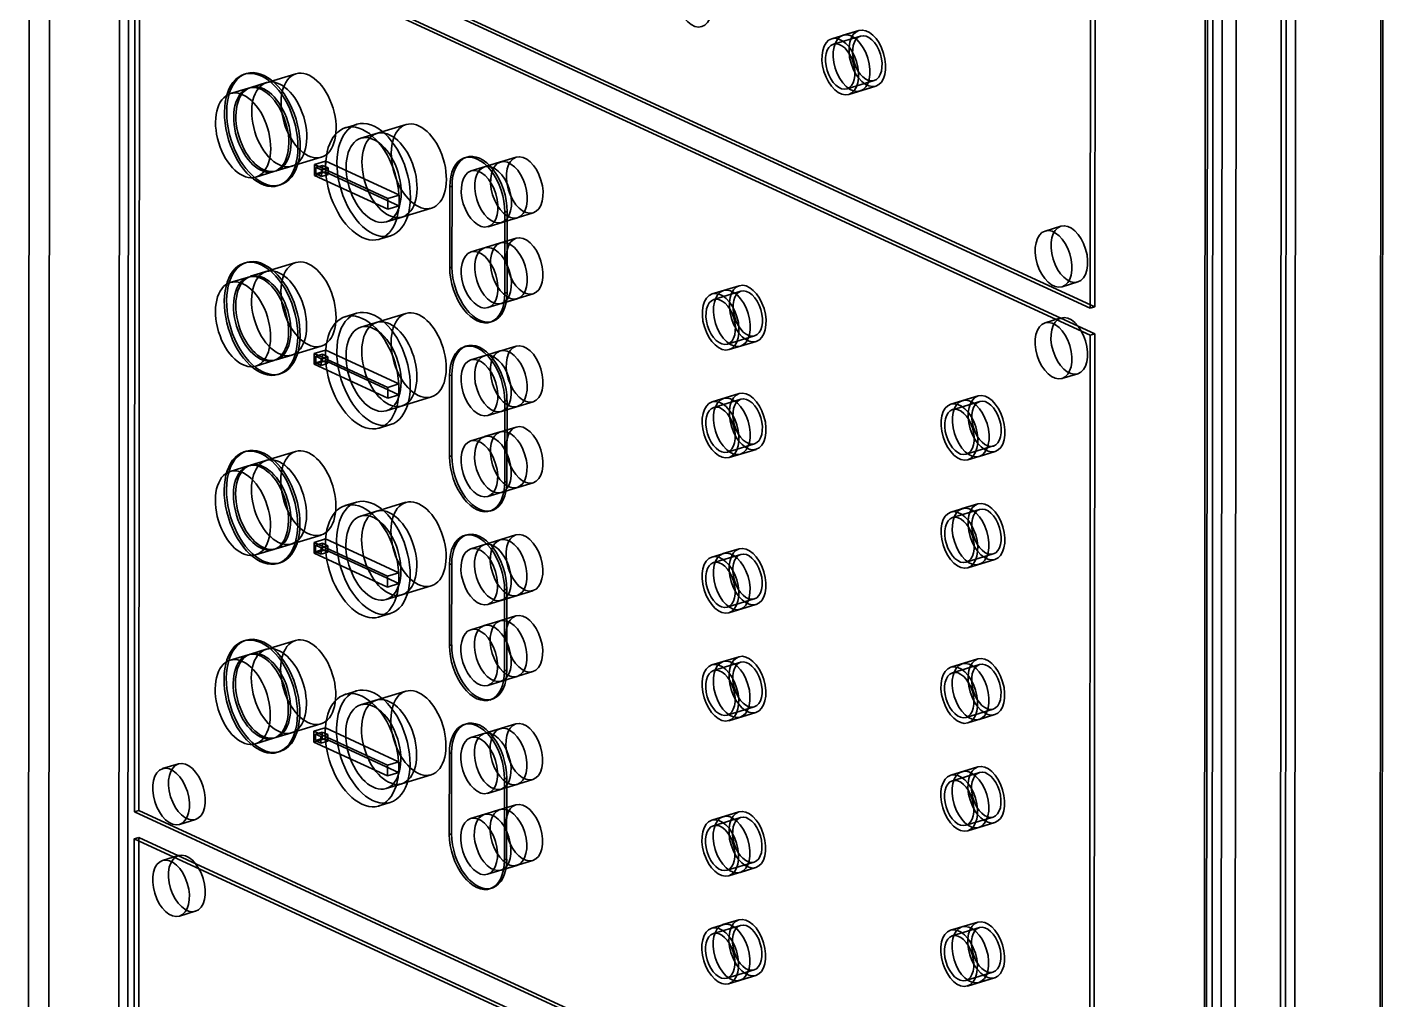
# Model space of a CAD drawing. Header units: millimetres. Extents: x 13 to 1054, y -1204 to 736.
# Drawn here: x 12.9 to 246.2, y -557.2 to -390.1 of the extents above; entities that cross this region are included whole.
import ezdxf

# ---------------------------------------------------------------- set-up
doc = ezdxf.new("R2010")
doc.units = ezdxf.units.MM
doc.layers.add('1', color=7, linetype='Continuous', true_color=0xffffff)

msp = doc.modelspace()

# ---------------------------------------------------------------- linework, layer by layer
at = {"layer": '1', "color": 5, "linetype": 'Continuous', "lineweight": 35}
for p, q in [((229.18, 727.63), (228.06, -806.64)), ((221.42, 725.27), (220.31, -809.01)), ((246.19, 50.78), (245.58, -783.57)), ((245.83, 47.14), (245.22, -782.57)), ((28.42, -858.86), (29.04, -5.97)), ((28.42, -859.1), (29.04, -5.97)), ((30, -857.27), (30.62, -9.01)), ((12.91, -863.58), (13.53, -10.69)), ((16.43, -861.4), (17.05, -13.15)), ((30.01, -848.12), (30.61, -18.4)), ((217.81, -946.45), (218.43, -93.32)), ((231.05, -99.14), (230.43, -952.03)), ((229.47, -100.73), (228.85, -948.99)), ((215.54, -103.87), (214.92, -956.76)), ((215.9, -104.87), (215.28, -953.12)), ((216.24, -934.01), (216.84, -104.3)), ((195.58, -438.38), (195.69, -280.78)), ((196.35, -438.14), (196.47, -280.54)), ((31.44, -362.67), (195.58, -438.38)), ((32.22, -362.44), (196.35, -438.14)), ((31.44, -367.31), (31.33, -524.91)), ((195.57, -443.01), (31.44, -367.31)), ((32.22, -367.07), (32.1, -524.67)), ((196.35, -442.78), (32.22, -367.07)), ((155.82, -390.67), (153.1, -391.49)), ((54.04, -399.63), (51.33, -400.45)), ((156.02, -401.06), (158.73, -400.23)), ((72.98, -408.36), (70.27, -409.19)), ((55.7, -414.8), (58.41, -413.98)), ((94.23, -413.26), (91.52, -414.09)), ((74.64, -423.54), (77.35, -422.71)), ((94.43, -423.66), (97.14, -422.83)), ((190.53, -424.29), (187.81, -425.12)), ((94.22, -427.17), (91.51, -428)), ((54.02, -432.07), (51.3, -432.9)), ((190.72, -434.69), (193.44, -433.86)), ((135.26, -434.51), (132.55, -435.34)), ((94.42, -437.56), (97.13, -436.74)), ((195.58, -438.38), (196.35, -438.14)), ((72.96, -440.81), (70.24, -441.64)), ((190.51, -440.05), (187.8, -440.88)), ((195.46, -600.61), (195.57, -443.01)), ((195.57, -443.01), (196.35, -442.78)), ((196.23, -600.38), (196.35, -442.78)), ((135.46, -444.9), (138.18, -444.07)), ((55.67, -447.25), (58.39, -446.42)), ((94.21, -445.71), (91.49, -446.54)), ((190.71, -450.45), (193.43, -449.62)), ((135.25, -453.05), (132.53, -453.88)), ((176.3, -453.43), (173.58, -454.26)), ((74.61, -455.99), (77.33, -455.16)), ((94.41, -456.1), (97.12, -455.28)), ((94.2, -459.62), (91.48, -460.44)), ((135.45, -463.44), (138.16, -462.62)), ((176.49, -463.83), (179.21, -463)), ((54, -464.52), (51.28, -465.35)), ((94.4, -470.01), (97.11, -469.18)), ((72.93, -473.26), (70.22, -474.08)), ((176.28, -471.98), (173.57, -472.8)), ((94.18, -478.16), (91.47, -478.99)), ((55.65, -479.7), (58.37, -478.87)), ((135.23, -479.7), (132.52, -480.53)), ((176.48, -482.37), (179.2, -481.54)), ((74.59, -488.43), (77.3, -487.61)), ((94.38, -488.55), (97.1, -487.72)), ((135.43, -490.1), (138.14, -489.27)), ((94.17, -492.06), (91.46, -492.89)), ((53.97, -496.97), (51.26, -497.8)), ((135.22, -498.24), (132.5, -499.07)), ((176.26, -498.63), (173.55, -499.46)), ((94.37, -502.46), (97.09, -501.63)), ((72.91, -505.7), (70.2, -506.53)), ((135.42, -508.64), (138.13, -507.81)), ((176.46, -509.02), (179.18, -508.19)), ((94.16, -510.61), (91.45, -511.43)), ((55.63, -512.14), (58.34, -511.32)), ((38.9, -516.65), (36.19, -517.47)), ((176.25, -517.17), (173.54, -518)), ((74.57, -520.88), (77.28, -520.05)), ((94.36, -521), (97.07, -520.17)), ((31.33, -524.91), (32.1, -524.67)), ((32.1, -524.67), (196.23, -600.38)), ((94.15, -524.51), (91.44, -525.34)), ((31.33, -524.91), (195.46, -600.61)), ((39.1, -527.04), (41.81, -526.21)), ((135.2, -524.9), (132.48, -525.72)), ((176.45, -527.56), (179.16, -526.74)), ((31.32, -529.54), (31.21, -687.14)), ((31.32, -529.54), (32.1, -529.31)), ((112.76, -567.1), (31.32, -529.54)), ((32.1, -529.31), (31.98, -686.91)), ((113.53, -566.87), (32.1, -529.31)), ((38.89, -532.41), (36.17, -533.23)), ((94.35, -534.9), (97.06, -534.08)), ((135.4, -535.29), (138.11, -534.46)), ((39.09, -542.8), (41.8, -541.97)), ((135.18, -543.44), (132.47, -544.26)), ((176.23, -543.82), (173.52, -544.65)), ((135.38, -553.83), (138.1, -553)), ((176.43, -554.22), (179.14, -553.39))]:
    msp.add_line(p, q, dxfattribs=at)
at = {"layer": '1', "color": 1, "linetype": 'Continuous', "lineweight": 35}
for p, q in [((155.82, -390.67), (151.16, -392.08)), ((156.11, -391.62), (151.46, -393.04)), ((153.79, -400.69), (158.44, -399.28)), ((154.08, -401.65), (158.73, -400.23)), ((135.25, -453.05), (130.6, -454.47)), ((135.54, -454.01), (130.89, -455.42)), ((133.22, -463.08), (137.87, -461.66)), ((133.51, -464.03), (138.16, -462.62)), ((176.28, -471.98), (171.63, -473.39)), ((176.57, -472.93), (171.92, -474.35)), ((174.25, -482), (178.9, -480.59)), ((174.54, -482.96), (179.2, -481.54)), ((135.22, -498.24), (130.56, -499.66)), ((135.51, -499.2), (130.85, -500.62)), ((133.19, -508.27), (137.84, -506.85)), ((133.48, -509.23), (138.13, -507.81)), ((176.25, -517.17), (171.6, -518.59)), ((176.54, -518.13), (171.89, -519.54)), ((174.22, -527.2), (178.87, -525.78)), ((174.51, -528.15), (179.16, -526.74)), ((135.18, -543.44), (130.53, -544.85)), ((135.47, -544.39), (130.82, -545.81)), ((133.15, -553.46), (137.81, -552.05)), ((133.44, -554.42), (138.1, -553))]:
    msp.add_line(p, q, dxfattribs=at)
at = {"layer": '1', "color": 51, "linetype": 'Continuous', "lineweight": 35}
for p, q in [((50.6, -398.06), (50.21, -398.18)), ((59.08, -398.09), (51.33, -400.45)), ((50.94, -400.57), (47.84, -401.52)), ((55.7, -414.8), (63.45, -412.44)), ((52.21, -415.87), (55.31, -414.92)), ((56.04, -417.31), (56.43, -417.2)), ((50.58, -430.51), (50.19, -430.63)), ((59.06, -430.54), (51.3, -432.9)), ((50.92, -433.02), (47.81, -433.96)), ((55.67, -447.25), (63.43, -444.89)), ((52.18, -448.31), (55.29, -447.37)), ((56.02, -449.76), (56.4, -449.64)), ((50.55, -462.96), (50.16, -463.07)), ((59.04, -462.99), (51.28, -465.35)), ((50.89, -465.47), (47.79, -466.41)), ((55.65, -479.7), (63.41, -477.34)), ((52.16, -480.76), (55.26, -479.82)), ((55.99, -482.21), (56.38, -482.09)), ((50.53, -495.4), (50.14, -495.52)), ((59.01, -495.43), (51.26, -497.8)), ((50.87, -497.91), (47.77, -498.86)), ((55.63, -512.14), (63.38, -509.78)), ((52.14, -513.21), (55.24, -512.26)), ((55.97, -514.65), (56.36, -514.54))]:
    msp.add_line(p, q, dxfattribs=at)
at = {"layer": '1', "color": 19, "linetype": 'Continuous', "lineweight": 35}
for p, q in [((69.54, -406.8), (67.6, -407.39)), ((78.02, -406.83), (70.27, -409.19)), ((62.26, -413.71), (64.2, -413.12)), ((74.89, -419.53), (62.26, -413.71)), ((62.26, -413.71), (62.26, -415.56)), ((62.26, -415.56), (64.2, -414.97)), ((62.51, -414.19), (63.68, -413.84)), ((63.46, -414.63), (62.51, -414.19)), ((62.51, -414.19), (62.51, -415.31)), ((62.51, -415.31), (63.68, -414.95)), ((63.46, -414.63), (64.62, -414.28)), ((63.46, -415.74), (63.46, -414.63)), ((63.68, -414.95), (63.68, -413.84)), ((63.68, -413.84), (64.62, -414.28)), ((64.62, -415.39), (63.68, -414.95)), ((64.23, -413.13), (64.2, -413.12)), ((64.2, -413.12), (64.2, -414.04)), ((64.2, -414.04), (64.2, -414.97)), ((64.2, -414.97), (64.23, -414.98)), ((76.79, -418.92), (64.23, -413.13)), ((64.23, -414.98), (76.79, -420.78)), ((64.62, -414.28), (64.62, -415.39)), ((62.26, -415.56), (74.89, -421.38)), ((62.51, -415.31), (63.46, -415.74)), ((63.46, -415.74), (64.62, -415.39)), ((74.89, -419.53), (76.83, -418.94)), ((74.89, -421.38), (74.89, -419.53)), ((76.83, -418.94), (76.79, -418.92)), ((76.82, -420.79), (76.83, -419.87)), ((76.83, -419.87), (76.83, -418.94)), ((74.64, -423.54), (82.39, -421.18)), ((74.89, -421.38), (76.82, -420.79)), ((76.79, -420.78), (76.82, -420.79)), ((73.43, -426.52), (75.37, -425.93)), ((135.26, -434.51), (130.61, -435.93)), ((135.55, -435.46), (130.9, -436.88)), ((69.51, -439.24), (67.58, -439.84)), ((78, -439.27), (70.24, -441.64)), ((133.23, -444.54), (137.88, -443.12)), ((62.24, -446.15), (64.18, -445.56)), ((64.21, -445.58), (64.18, -445.56)), ((64.18, -445.56), (64.18, -446.49)), ((133.52, -445.49), (138.18, -444.07)), ((74.86, -451.98), (62.24, -446.15)), ((62.24, -446.15), (62.24, -448.01)), ((62.24, -448.01), (64.18, -447.42)), ((62.49, -446.64), (63.65, -446.29)), ((63.44, -447.08), (62.49, -446.64)), ((62.49, -446.64), (62.49, -447.75)), ((62.49, -447.75), (63.65, -447.4)), ((62.49, -447.75), (63.44, -448.19)), ((63.44, -447.08), (64.6, -446.72)), ((63.44, -448.19), (63.44, -447.08)), ((63.44, -448.19), (64.6, -447.84)), ((63.65, -447.4), (63.65, -446.29)), ((63.65, -446.29), (64.6, -446.72)), ((64.6, -447.84), (63.65, -447.4)), ((64.18, -446.49), (64.18, -447.42)), ((64.18, -447.42), (64.21, -447.43)), ((76.77, -451.37), (64.21, -445.58)), ((64.21, -447.43), (76.77, -453.23)), ((64.6, -446.72), (64.6, -447.84)), ((62.24, -448.01), (74.86, -453.83)), ((74.86, -451.98), (76.8, -451.39)), ((74.86, -453.83), (74.86, -451.98)), ((76.8, -451.39), (76.77, -451.37)), ((76.8, -452.31), (76.8, -451.39)), ((76.8, -453.24), (76.8, -452.31)), ((74.61, -455.99), (82.37, -453.62)), ((74.86, -453.83), (76.8, -453.24)), ((76.77, -453.23), (76.8, -453.24)), ((176.3, -453.43), (171.64, -454.85)), ((176.59, -454.39), (171.93, -455.81)), ((73.4, -458.97), (75.34, -458.38)), ((174.26, -463.46), (178.92, -462.04)), ((174.56, -464.42), (179.21, -463)), ((69.49, -471.69), (67.55, -472.28)), ((77.97, -471.72), (70.22, -474.08)), ((62.21, -478.6), (64.15, -478.01)), ((64.19, -478.02), (64.15, -478.01)), ((64.15, -478.01), (64.15, -478.94)), ((76.75, -483.82), (64.19, -478.02)), ((74.84, -484.42), (62.21, -478.6)), ((62.21, -478.6), (62.21, -480.45)), ((62.21, -480.45), (64.15, -479.86)), ((62.21, -480.45), (74.84, -486.28)), ((62.47, -479.09), (63.63, -478.73)), ((63.41, -479.52), (62.47, -479.09)), ((62.47, -479.09), (62.47, -480.2)), ((62.47, -480.2), (63.63, -479.85)), ((62.47, -480.2), (63.41, -480.64)), ((63.41, -479.52), (64.58, -479.17)), ((63.41, -480.64), (63.41, -479.52)), ((63.41, -480.64), (64.58, -480.28)), ((63.63, -479.85), (63.63, -478.73)), ((63.63, -478.73), (64.58, -479.17)), ((64.58, -480.28), (63.63, -479.85)), ((64.15, -478.94), (64.15, -479.86)), ((64.15, -479.86), (64.18, -479.88)), ((64.18, -479.88), (76.75, -485.67)), ((64.58, -479.17), (64.58, -480.28)), ((135.23, -479.7), (130.58, -481.12)), ((135.52, -480.66), (130.87, -482.08)), ((74.84, -484.42), (76.78, -483.83)), ((74.84, -486.28), (74.84, -484.42)), ((76.78, -483.83), (76.75, -483.82)), ((76.78, -484.76), (76.78, -483.83)), ((76.78, -485.69), (76.78, -484.76)), ((74.59, -488.43), (82.35, -486.07)), ((74.84, -486.28), (76.78, -485.69)), ((76.75, -485.67), (76.78, -485.69)), ((133.2, -489.73), (137.85, -488.31)), ((133.49, -490.69), (138.14, -489.27)), ((73.38, -491.41), (75.32, -490.82)), ((176.26, -498.63), (171.61, -500.05)), ((176.55, -499.58), (171.9, -501)), ((69.47, -504.14), (67.53, -504.73)), ((77.95, -504.17), (70.2, -506.53)), ((174.23, -508.66), (178.89, -507.24)), ((174.52, -509.61), (179.18, -508.19)), ((62.19, -511.05), (64.13, -510.46)), ((64.16, -510.47), (64.13, -510.46)), ((64.13, -510.46), (64.13, -511.38)), ((76.72, -516.27), (64.16, -510.47)), ((74.82, -516.87), (62.19, -511.05)), ((62.19, -511.05), (62.19, -512.9)), ((62.19, -512.9), (64.13, -512.31)), ((62.19, -512.9), (74.82, -518.72)), ((62.44, -511.53), (63.61, -511.18)), ((63.39, -511.97), (62.44, -511.53)), ((62.44, -511.53), (62.44, -512.65)), ((62.44, -512.65), (63.61, -512.29)), ((62.44, -512.65), (63.39, -513.08)), ((63.39, -511.97), (64.55, -511.62)), ((63.39, -513.08), (63.39, -511.97)), ((63.39, -513.08), (64.55, -512.73)), ((63.61, -512.29), (63.61, -511.18)), ((63.61, -511.18), (64.55, -511.62)), ((64.55, -512.73), (63.61, -512.29)), ((64.13, -511.38), (64.13, -512.31)), ((64.13, -512.31), (64.16, -512.33)), ((64.16, -512.33), (76.72, -518.12)), ((64.55, -511.62), (64.55, -512.73)), ((74.82, -516.87), (76.76, -516.28)), ((74.82, -518.72), (74.82, -516.87)), ((76.76, -516.28), (76.72, -516.27)), ((76.75, -517.21), (76.76, -516.28)), ((76.75, -518.13), (76.75, -517.21)), ((74.57, -520.88), (82.32, -518.52)), ((74.82, -518.72), (76.75, -518.13)), ((76.72, -518.12), (76.75, -518.13)), ((73.36, -523.86), (75.29, -523.27)), ((135.2, -524.9), (130.54, -526.31)), ((135.49, -525.85), (130.83, -527.27)), ((133.17, -534.92), (137.82, -533.51)), ((133.46, -535.88), (138.11, -534.46)), ((176.23, -543.82), (171.58, -545.24)), ((176.52, -544.78), (171.87, -546.2)), ((174.2, -553.85), (178.85, -552.43)), ((174.49, -554.81), (179.14, -553.39))]:
    msp.add_line(p, q, dxfattribs=at)
at = {"layer": '1', "color": 7, "linetype": 'Continuous', "lineweight": 35}
for p, q in [((88.46, -412.41), (88.07, -412.53)), ((96.95, -412.44), (89.19, -414.8)), ((85.52, -417.52), (85.51, -431.42)), ((85.52, -417.52), (85.91, -417.4)), ((85.91, -417.4), (85.9, -431.31)), ((92.1, -424.37), (99.86, -422)), ((94.98, -435.79), (94.99, -421.88)), ((94.99, -421.88), (95.38, -421.77)), ((95.37, -435.67), (95.38, -421.77)), ((96.94, -426.34), (89.18, -428.71)), ((85.51, -431.42), (85.9, -431.31)), ((92.09, -438.27), (99.85, -435.91)), ((94.98, -435.79), (95.37, -435.67)), ((92.43, -440.78), (92.82, -440.66)), ((88.44, -444.86), (88.05, -444.97)), ((96.92, -444.88), (89.17, -447.25)), ((85.5, -449.96), (85.49, -463.87)), ((85.5, -449.96), (85.89, -449.85)), ((85.89, -449.85), (85.88, -463.75)), ((92.08, -456.81), (99.84, -454.45)), ((94.96, -468.24), (94.97, -454.33)), ((94.97, -454.33), (95.36, -454.21)), ((95.35, -468.12), (95.36, -454.21)), ((96.91, -458.79), (89.16, -461.15)), ((85.49, -463.87), (85.88, -463.75)), ((92.07, -470.72), (99.83, -468.36)), ((94.96, -468.24), (95.35, -468.12)), ((92.41, -473.23), (92.8, -473.11)), ((88.41, -477.3), (88.03, -477.42)), ((96.9, -477.33), (89.14, -479.69)), ((85.48, -482.41), (85.47, -496.32)), ((85.48, -482.41), (85.86, -482.29)), ((85.86, -482.29), (85.85, -496.2)), ((92.06, -489.26), (99.81, -486.9)), ((94.94, -500.68), (94.95, -486.78)), ((94.95, -486.78), (95.33, -486.66)), ((95.32, -500.57), (95.33, -486.66)), ((96.89, -491.24), (89.13, -493.6)), ((85.47, -496.32), (85.85, -496.2)), ((92.05, -503.17), (99.8, -500.8)), ((94.94, -500.68), (95.32, -500.57)), ((92.39, -505.68), (92.77, -505.56)), ((88.39, -509.75), (88, -509.87)), ((96.87, -509.78), (89.12, -512.14)), ((85.45, -514.86), (85.44, -528.76)), ((85.45, -514.86), (85.84, -514.74)), ((85.84, -514.74), (85.83, -528.65)), ((92.03, -521.71), (99.79, -519.34)), ((94.91, -533.13), (94.92, -519.23)), ((94.92, -519.23), (95.31, -519.11)), ((95.3, -533.01), (95.31, -519.11)), ((96.86, -523.68), (89.11, -526.05)), ((85.44, -528.76), (85.83, -528.65)), ((92.02, -535.61), (99.78, -533.25)), ((94.91, -533.13), (95.3, -533.01)), ((92.36, -538.12), (92.75, -538))]:
    msp.add_line(p, q, dxfattribs=at)
at = {"layer": '1', "color": 1, "linetype": 'Continuous', "lineweight": 35}
for centre, major_axis in [((127.37, -385.22), (1.46, -4.78)), ((152.62, -396.87), (1.46, -4.78)), ((157.27, -395.45), (1.46, -4.78)), ((157.27, -395.45), (-1.17, 3.83)), ((152.62, -396.87), (-1.17, 3.83)), ((132.05, -459.25), (1.46, -4.78)), ((136.71, -457.83), (1.46, -4.78)), ((136.71, -457.83), (-1.17, 3.83)), ((132.05, -459.25), (-1.17, 3.83)), ((173.09, -478.18), (1.46, -4.78)), ((177.74, -476.76), (1.46, -4.78)), ((177.74, -476.76), (-1.17, 3.83)), ((173.09, -478.18), (-1.17, 3.83)), ((132.02, -504.44), (1.46, -4.78)), ((136.67, -503.03), (1.46, -4.78)), ((136.67, -503.03), (-1.17, 3.83)), ((132.02, -504.44), (-1.17, 3.83)), ((177.71, -521.95), (1.46, -4.78)), ((177.71, -521.95), (-1.17, 3.83)), ((173.05, -523.37), (1.46, -4.78)), ((173.05, -523.37), (-1.17, 3.83)), ((136.64, -548.22), (1.46, -4.78)), ((131.99, -549.64), (1.46, -4.78)), ((131.99, -549.64), (-1.17, 3.83)), ((136.64, -548.22), (-1.17, 3.83))]:
    msp.add_ellipse(centre, major_axis=major_axis, ratio=0.585427, dxfattribs=at)
at = {"layer": '1', "color": 5, "linetype": 'Continuous', "lineweight": 35}
for centre, major_axis in [((154.56, -396.28), (1.46, -4.78)), ((157.27, -395.45), (-1.46, 4.78)), ((53.51, -407.63), (2.19, -7.17)), ((56.23, -406.8), (-2.19, 7.17)), ((75.17, -415.54), (-2.19, 7.17)), ((72.45, -416.36), (2.19, -7.17)), ((95.69, -418.05), (-1.46, 4.78)), ((92.97, -418.87), (1.46, -4.78)), ((191.98, -429.08), (-1.46, 4.78)), ((95.68, -431.95), (-1.46, 4.78)), ((189.27, -429.9), (1.46, -4.78)), ((92.96, -432.78), (1.46, -4.78)), ((56.2, -439.25), (-2.19, 7.17)), ((53.49, -440.08), (2.19, -7.17)), ((134, -440.12), (1.46, -4.78)), ((136.72, -439.29), (-1.46, 4.78)), ((75.14, -447.98), (-2.19, 7.17)), ((189.26, -445.66), (1.46, -4.78)), ((191.97, -444.84), (-1.46, 4.78)), ((72.43, -448.81), (2.19, -7.17)), ((95.66, -450.49), (-1.46, 4.78)), ((92.95, -451.32), (1.46, -4.78)), ((133.99, -458.66), (1.46, -4.78)), ((136.71, -457.83), (-1.46, 4.78)), ((175.04, -459.04), (1.46, -4.78)), ((177.75, -458.22), (-1.46, 4.78)), ((95.65, -464.4), (-1.46, 4.78)), ((92.94, -465.23), (1.46, -4.78)), ((56.18, -471.7), (-2.19, 7.17)), ((53.47, -472.52), (2.19, -7.17)), ((72.4, -481.26), (2.19, -7.17)), ((75.12, -480.43), (-2.19, 7.17)), ((175.02, -477.59), (1.46, -4.78)), ((177.74, -476.76), (-1.46, 4.78)), ((95.64, -482.94), (-1.46, 4.78)), ((92.93, -483.77), (1.46, -4.78)), ((133.97, -485.31), (1.46, -4.78)), ((136.69, -484.49), (-1.46, 4.78)), ((95.63, -496.85), (-1.46, 4.78)), ((92.92, -497.67), (1.46, -4.78)), ((56.16, -504.14), (-2.19, 7.17)), ((53.44, -504.97), (2.19, -7.17)), ((133.96, -503.85), (1.46, -4.78)), ((136.67, -503.03), (-1.46, 4.78)), ((175.01, -504.24), (1.46, -4.78)), ((177.72, -503.41), (-1.46, 4.78)), ((72.38, -513.7), (2.19, -7.17)), ((75.1, -512.88), (-2.19, 7.17)), ((95.62, -515.39), (-1.46, 4.78)), ((92.9, -516.22), (1.46, -4.78)), ((37.64, -522.26), (1.46, -4.78)), ((40.36, -521.43), (-1.46, 4.78)), ((174.99, -522.78), (1.46, -4.78)), ((177.71, -521.95), (-1.46, 4.78)), ((92.89, -530.12), (1.46, -4.78)), ((95.61, -529.29), (-1.46, 4.78)), ((136.65, -529.68), (-1.46, 4.78)), ((133.94, -530.51), (1.46, -4.78)), ((37.63, -538.02), (1.46, -4.78)), ((40.35, -537.19), (-1.46, 4.78)), ((136.64, -548.22), (-1.46, 4.78)), ((177.69, -548.61), (-1.46, 4.78)), ((133.93, -549.05), (1.46, -4.78)), ((174.97, -549.43), (1.46, -4.78))]:
    msp.add_ellipse(centre, major_axis=major_axis, ratio=0.585427, dxfattribs=at)
at = {"layer": '1', "color": 51, "linetype": 'Continuous', "lineweight": 35}
for centre, major_axis in [((53.13, -407.75), (2.91, -9.57)), ((53.51, -407.63), (2.91, -9.57)), ((61.27, -405.27), (2.19, -7.17)), ((50.02, -408.69), (2.19, -7.17)), ((53.13, -407.75), (2.19, -7.17)), ((53.51, -407.63), (2.19, -7.17)), ((53.1, -440.19), (2.91, -9.57)), ((53.49, -440.08), (2.91, -9.57)), ((61.25, -437.71), (2.19, -7.17)), ((50, -441.14), (2.19, -7.17)), ((53.1, -440.19), (2.19, -7.17)), ((53.49, -440.08), (2.19, -7.17)), ((53.08, -472.64), (2.91, -9.57)), ((53.47, -472.52), (2.91, -9.57)), ((61.22, -470.16), (2.19, -7.17)), ((49.98, -473.59), (2.19, -7.17)), ((53.08, -472.64), (2.19, -7.17)), ((53.47, -472.52), (2.19, -7.17)), ((53.44, -504.97), (2.91, -9.57)), ((53.05, -505.09), (2.91, -9.57)), ((61.2, -502.61), (2.19, -7.17)), ((49.95, -506.03), (2.19, -7.17)), ((53.05, -505.09), (2.19, -7.17)), ((53.44, -504.97), (2.19, -7.17))]:
    msp.add_ellipse(centre, major_axis=major_axis, ratio=0.585427, dxfattribs=at)
at = {"layer": '1', "color": 19, "linetype": 'Continuous', "lineweight": 35}
for centre, major_axis in [((72.45, -416.36), (2.91, -9.57)), ((80.21, -414), (2.19, -7.17)), ((72.45, -416.36), (2.19, -7.17)), ((132.07, -440.71), (1.46, -4.78)), ((136.72, -439.29), (1.46, -4.78)), ((136.72, -439.29), (-1.17, 3.83)), ((72.43, -448.81), (2.91, -9.57)), ((132.07, -440.71), (-1.17, 3.83)), ((80.18, -446.45), (2.19, -7.17)), ((72.43, -448.81), (2.19, -7.17)), ((173.1, -459.63), (1.46, -4.78)), ((177.75, -458.22), (1.46, -4.78)), ((177.75, -458.22), (-1.17, 3.83)), ((173.1, -459.63), (-1.17, 3.83)), ((72.4, -481.26), (2.91, -9.57)), ((80.16, -478.9), (2.19, -7.17)), ((72.4, -481.26), (2.19, -7.17)), ((136.69, -484.49), (1.46, -4.78)), ((136.69, -484.49), (-1.17, 3.83)), ((132.03, -485.9), (1.46, -4.78)), ((132.03, -485.9), (-1.17, 3.83)), ((177.72, -503.41), (1.46, -4.78)), ((177.72, -503.41), (-1.17, 3.83)), ((173.07, -504.83), (1.46, -4.78)), ((173.07, -504.83), (-1.17, 3.83)), ((72.38, -513.7), (2.91, -9.57)), ((80.14, -511.34), (2.19, -7.17)), ((72.38, -513.7), (2.19, -7.17)), ((136.65, -529.68), (1.46, -4.78)), ((132, -531.1), (1.46, -4.78)), ((132, -531.1), (-1.17, 3.83)), ((136.65, -529.68), (-1.17, 3.83)), ((177.69, -548.61), (1.46, -4.78)), ((173.03, -550.02), (1.46, -4.78)), ((173.03, -550.02), (-1.17, 3.83)), ((177.69, -548.61), (-1.17, 3.83))]:
    msp.add_ellipse(centre, major_axis=major_axis, ratio=0.585427, dxfattribs=at)
for centre, start_param, end_param in [((70.51, -416.95), 1.190197, 4.131454), ((70.51, -416.95), 4.131454, 4.231622), ((70.51, -416.95), 4.231622, 4.331789), ((70.51, -416.95), 4.331789, 7.273047), ((70.51, -416.95), 1.090029, 1.190197), ((70.51, -416.95), 0.989862, 1.090029), ((70.49, -449.4), 1.190197, 4.131454), ((70.49, -449.4), 4.131454, 4.231622), ((70.49, -449.4), 4.231622, 4.331789), ((70.49, -449.4), 4.331789, 7.273047), ((70.49, -449.4), 1.090029, 1.190197), ((70.49, -449.4), 0.989862, 1.090029), ((70.47, -481.85), 1.190197, 4.131454), ((70.47, -481.85), 4.131454, 4.231622), ((70.47, -481.85), 4.231622, 4.331789), ((70.47, -481.85), 4.331789, 7.273047), ((70.47, -481.85), 1.090029, 1.190197), ((70.47, -481.85), 0.989862, 1.090029), ((70.44, -514.3), 1.190197, 4.131454), ((70.44, -514.3), 4.131454, 4.231622), ((70.44, -514.3), 4.231622, 4.331789), ((70.44, -514.3), 4.331789, 7.273047), ((70.44, -514.3), 1.090029, 1.190197), ((70.44, -514.3), 0.989862, 1.090029)]:
    msp.add_ellipse(centre, major_axis=(2.91, -9.57), ratio=0.585427, start_param=start_param, end_param=end_param, dxfattribs=at)
at = {"layer": '1', "color": 7, "linetype": 'Continuous', "lineweight": 35}
for centre, start_param, end_param in [((90.26, -419.7), 1.090029, 4.231622), ((90.65, -419.58), 1.090029, 4.231622), ((90.25, -433.61), 4.231622, 7.373215), ((90.64, -433.49), 4.231622, 7.373215), ((90.24, -452.15), 1.090029, 4.231622), ((90.62, -452.03), 1.090029, 4.231622), ((90.23, -466.05), 4.231622, 7.373215), ((90.61, -465.94), 4.231622, 7.373215), ((90.21, -484.59), 1.090029, 4.231622), ((90.6, -484.48), 1.090029, 4.231622), ((90.2, -498.5), 4.231622, 7.373215), ((90.59, -498.38), 4.231622, 7.373215), ((90.19, -517.04), 1.090029, 4.231622), ((90.58, -516.92), 1.090029, 4.231622), ((90.18, -530.95), 4.231622, 7.373215), ((90.57, -530.83), 4.231622, 7.373215)]:
    msp.add_ellipse(centre, major_axis=(2.19, -7.17), ratio=0.585427, start_param=start_param, end_param=end_param, dxfattribs=at)
for centre in [(98.4, -417.22), (90.65, -419.58), (98.39, -431.13), (90.64, -433.49), (98.38, -449.67), (90.62, -452.03), (98.37, -463.57), (90.61, -465.94), (98.36, -482.11), (90.6, -484.48), (98.34, -496.02), (90.59, -498.38), (98.33, -514.56), (90.58, -516.92), (98.32, -528.47), (90.57, -530.83)]:
    msp.add_ellipse(centre, major_axis=(-1.46, 4.78), ratio=0.585427, dxfattribs=at)

doc.saveas('drawing.dxf')
